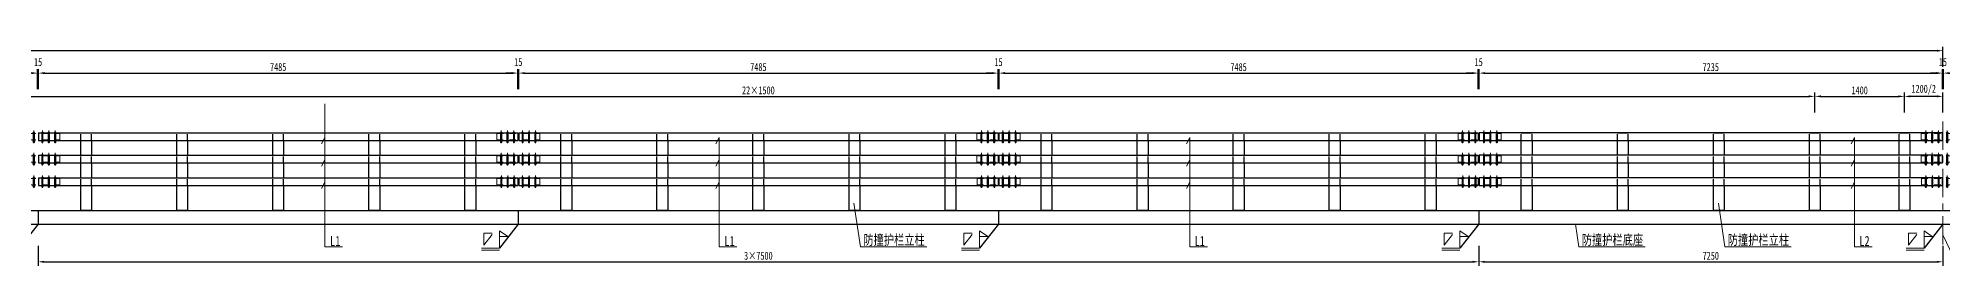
# Model space of a CAD drawing. Extents: x -904 to 1573, y -1003 to 20.
# Drawn here: x -756.99 to -727.24, y -802.41 to -798.86 of the extents above; entities that cross this region are included whole.
import ezdxf

# ---------------------------------------------------------------- set-up
doc = ezdxf.new("R2010")
doc.units = 0
doc.header["$LTSCALE"] = 5
for name, pattern in [('CENTER', [2, 1.25, -0.25, 0.25, -0.25]), ('CENTERX2', [4, 2.5, -0.5, 0.5, -0.5]), ('DASHED', [0.75, 0.5, -0.25]), ('DASHED2', [0.375, 0.25, -0.125])]:
    doc.linetypes.add(name, pattern=pattern)
doc.layers.get('0').update_dxf_attribs({"linetype": 'CONTINUOUS', "lineweight": 15})
doc.layers.get('DEFPOINTS').update_dxf_attribs({"color": 8, "linetype": 'CONTINUOUS'})
for name, color, linetype, lineweight in [('dashed', 4, 'DASHED2', 5), ('中心线', 2, 'CENTERX2', 13), ('尺寸及阴影线', 4, 'CONTINUOUS', 15), ('构造轮廓线', 3, 'CONTINUOUS', 25), ('标注', 4, 'CONTINUOUS', 15), ('点划线', 4, 'CENTER', 15), ('细实线', 7, 'CONTINUOUS', 15)]:
    doc.layers.add(name, color=color, linetype=linetype, lineweight=lineweight)
doc.styles.get("Standard").update_dxf_attribs({"font": '仿宋_GB2312.ttf', "width": 0.75})
doc.dimstyles.new('MSteel_1.0_1.0', dxfattribs={"dimtxt": 3, "dimasz": 1.2, "dimexe": 1, "dimexo": 1, "dimgap": 1, "dimtad": 3, "dimtoh": 1, "dimdec": 0, "dimzin": 0, "dimdsep": 46, "dimtxsty": 'Standard', "dimblk": 'ARCHTICK', "dimcen": 0.09, "dimclrd": 3, "dimclre": 3, "dimadec": 4, "dimazin": 0, "dimtfac": 1, "dimtdec": 0, "dimtofl": 0, "dimtmove": 0, "dimatfit": 3, "dimfxl": 1, "dimtolj": 1, "dimtzin": 0, "dimarcsym": 0})
doc.dimstyles.get("Standard").update_dxf_attribs({"dimscale": 0, "dimtxt": 2, "dimasz": 1.5, "dimexe": 1, "dimexo": 1, "dimgap": 0.5, "dimtad": 1, "dimdec": 1, "dimlfac": 100, "dimdsep": 46, "dimtxsty": 'Standard', "dimcen": 0, "dimclrd": 256, "dimclre": 256, "dimclrt": 256, "dimadec": 3, "dimazin": 2, "dimtfac": 1, "dimtdec": 1, "dimtmove": 2, "dimatfit": 3, "dimfxl": 3, "dimfxlon": 1, "dimtolj": 1, "dimtzin": 0, "dimarcsym": 0})

# ---------------------------------------------------------------- blocks, each defined once
blk = doc.blocks.new('横梁连接')
at = {"layer": 'dashed', "ltscale": 0.04}
for p, q in [((-900.238, -658.086), (-899.563, -658.086)), ((-900.238, -658.086), (-900.238, -658.186)), ((-900.238, -658.186), (-899.563, -658.186)), ((-899.563, -658.086), (-899.563, -658.186)), ((-900.238, -658.436), (-899.563, -658.436)), ((-900.238, -658.436), (-900.238, -658.536)), ((-900.238, -658.536), (-899.563, -658.536)), ((-899.563, -658.436), (-899.563, -658.536)), ((-900.235, -658.786), (-899.563, -658.786)), ((-900.235, -658.786), (-900.235, -658.886)), ((-900.235, -658.886), (-899.563, -658.886)), ((-899.563, -658.786), (-899.563, -658.886))]:
    blk.add_line(p, q, dxfattribs=at)
at = {"layer": 'dashed'}
for p, q in [((-900.153, -658.076), (-900.183, -658.076)), ((-900.153, -658.196), (-900.183, -658.196)), ((-900.183, -658.196), (-900.183, -658.208)), ((-900.183, -658.208), (-900.153, -658.208)), ((-900.177, -658.076), (-900.177, -658.225)), ((-900.177, -658.196), (-900.177, -658.208)), ((-900.177, -658.208), (-900.177, -658.225)), ((-900.159, -658.225), (-900.177, -658.225)), ((-900.159, -658.076), (-900.159, -658.225)), ((-900.159, -658.196), (-900.159, -658.208)), ((-900.159, -658.208), (-900.159, -658.225)), ((-900.153, -658.196), (-900.153, -658.208)), ((-900.053, -658.076), (-900.083, -658.076)), ((-900.053, -658.196), (-900.083, -658.196)), ((-900.083, -658.196), (-900.083, -658.208)), ((-900.083, -658.208), (-900.053, -658.208)), ((-900.077, -658.076), (-900.077, -658.225)), ((-900.077, -658.196), (-900.077, -658.208)), ((-900.077, -658.208), (-900.077, -658.225)), ((-900.059, -658.225), (-900.077, -658.225)), ((-900.059, -658.076), (-900.059, -658.225)), ((-900.059, -658.196), (-900.059, -658.208)), ((-900.059, -658.208), (-900.059, -658.225)), ((-900.053, -658.196), (-900.053, -658.208)), ((-899.953, -658.076), (-899.983, -658.076)), ((-899.953, -658.196), (-899.983, -658.196)), ((-899.983, -658.196), (-899.983, -658.208)), ((-899.983, -658.208), (-899.953, -658.208)), ((-899.977, -658.076), (-899.977, -658.225)), ((-899.977, -658.196), (-899.977, -658.208)), ((-899.977, -658.208), (-899.977, -658.225)), ((-899.959, -658.225), (-899.977, -658.225)), ((-899.959, -658.076), (-899.959, -658.225)), ((-899.959, -658.196), (-899.959, -658.208)), ((-899.959, -658.208), (-899.959, -658.225)), ((-899.953, -658.196), (-899.953, -658.208)), ((-899.848, -658.076), (-899.818, -658.076)), ((-899.848, -658.196), (-899.818, -658.196)), ((-899.848, -658.196), (-899.848, -658.208)), ((-899.818, -658.208), (-899.848, -658.208)), ((-899.842, -658.076), (-899.842, -658.225)), ((-899.842, -658.196), (-899.842, -658.208)), ((-899.842, -658.208), (-899.842, -658.225)), ((-899.842, -658.225), (-899.824, -658.225)), ((-899.824, -658.076), (-899.824, -658.225)), ((-899.824, -658.196), (-899.824, -658.208)), ((-899.824, -658.208), (-899.824, -658.225)), ((-899.818, -658.196), (-899.818, -658.208)), ((-899.748, -658.076), (-899.718, -658.076)), ((-899.748, -658.196), (-899.718, -658.196)), ((-899.748, -658.196), (-899.748, -658.208)), ((-899.718, -658.208), (-899.748, -658.208)), ((-899.742, -658.076), (-899.742, -658.225)), ((-899.742, -658.196), (-899.742, -658.208)), ((-899.742, -658.208), (-899.742, -658.225)), ((-899.742, -658.225), (-899.724, -658.225)), ((-899.724, -658.076), (-899.724, -658.225)), ((-899.724, -658.196), (-899.724, -658.208)), ((-899.724, -658.208), (-899.724, -658.225)), ((-899.718, -658.196), (-899.718, -658.208)), ((-899.648, -658.076), (-899.618, -658.076)), ((-899.648, -658.196), (-899.618, -658.196)), ((-899.648, -658.196), (-899.648, -658.208)), ((-899.618, -658.208), (-899.648, -658.208)), ((-899.642, -658.076), (-899.642, -658.225)), ((-899.642, -658.196), (-899.642, -658.208)), ((-899.642, -658.208), (-899.642, -658.225)), ((-899.642, -658.225), (-899.624, -658.225)), ((-899.624, -658.076), (-899.624, -658.225)), ((-899.624, -658.196), (-899.624, -658.208)), ((-899.624, -658.208), (-899.624, -658.225)), ((-899.618, -658.196), (-899.618, -658.208)), ((-900.153, -658.426), (-900.183, -658.426)), ((-900.153, -658.546), (-900.183, -658.546)), ((-900.183, -658.546), (-900.183, -658.558)), ((-900.183, -658.558), (-900.153, -658.558)), ((-900.177, -658.426), (-900.177, -658.575)), ((-900.177, -658.546), (-900.177, -658.558)), ((-900.177, -658.558), (-900.177, -658.575)), ((-900.159, -658.575), (-900.177, -658.575)), ((-900.159, -658.426), (-900.159, -658.575)), ((-900.159, -658.546), (-900.159, -658.558)), ((-900.159, -658.558), (-900.159, -658.575)), ((-900.153, -658.546), (-900.153, -658.558)), ((-900.053, -658.426), (-900.083, -658.426)), ((-900.053, -658.546), (-900.083, -658.546)), ((-900.083, -658.546), (-900.083, -658.558)), ((-900.083, -658.558), (-900.053, -658.558)), ((-900.077, -658.426), (-900.077, -658.575)), ((-900.077, -658.546), (-900.077, -658.558)), ((-900.077, -658.558), (-900.077, -658.575)), ((-900.059, -658.575), (-900.077, -658.575)), ((-900.059, -658.426), (-900.059, -658.575)), ((-900.059, -658.546), (-900.059, -658.558)), ((-900.059, -658.558), (-900.059, -658.575)), ((-900.053, -658.546), (-900.053, -658.558)), ((-899.953, -658.426), (-899.983, -658.426)), ((-899.953, -658.546), (-899.983, -658.546)), ((-899.983, -658.546), (-899.983, -658.558)), ((-899.983, -658.558), (-899.953, -658.558)), ((-899.977, -658.426), (-899.977, -658.575)), ((-899.977, -658.546), (-899.977, -658.558)), ((-899.977, -658.558), (-899.977, -658.575)), ((-899.959, -658.575), (-899.977, -658.575)), ((-899.959, -658.426), (-899.959, -658.575)), ((-899.959, -658.546), (-899.959, -658.558)), ((-899.959, -658.558), (-899.959, -658.575)), ((-899.953, -658.546), (-899.953, -658.558)), ((-899.848, -658.426), (-899.818, -658.426)), ((-899.848, -658.546), (-899.818, -658.546)), ((-899.848, -658.546), (-899.848, -658.558)), ((-899.818, -658.558), (-899.848, -658.558)), ((-899.842, -658.426), (-899.842, -658.575)), ((-899.842, -658.546), (-899.842, -658.558)), ((-899.842, -658.558), (-899.842, -658.575)), ((-899.842, -658.575), (-899.824, -658.575)), ((-899.824, -658.426), (-899.824, -658.575)), ((-899.824, -658.546), (-899.824, -658.558)), ((-899.824, -658.558), (-899.824, -658.575)), ((-899.818, -658.546), (-899.818, -658.558)), ((-899.748, -658.426), (-899.718, -658.426)), ((-899.748, -658.546), (-899.718, -658.546)), ((-899.748, -658.546), (-899.748, -658.558)), ((-899.718, -658.558), (-899.748, -658.558)), ((-899.742, -658.426), (-899.742, -658.575)), ((-899.742, -658.546), (-899.742, -658.558)), ((-899.742, -658.558), (-899.742, -658.575)), ((-899.742, -658.575), (-899.724, -658.575)), ((-899.724, -658.426), (-899.724, -658.575)), ((-899.724, -658.546), (-899.724, -658.558)), ((-899.724, -658.558), (-899.724, -658.575)), ((-899.718, -658.546), (-899.718, -658.558)), ((-899.648, -658.426), (-899.618, -658.426)), ((-899.648, -658.546), (-899.618, -658.546)), ((-899.648, -658.546), (-899.648, -658.558)), ((-899.618, -658.558), (-899.648, -658.558)), ((-899.642, -658.426), (-899.642, -658.575)), ((-899.642, -658.546), (-899.642, -658.558)), ((-899.642, -658.558), (-899.642, -658.575)), ((-899.642, -658.575), (-899.624, -658.575)), ((-899.624, -658.426), (-899.624, -658.575)), ((-899.624, -658.546), (-899.624, -658.558)), ((-899.624, -658.558), (-899.624, -658.575)), ((-899.618, -658.546), (-899.618, -658.558)), ((-900.15, -658.776), (-900.18, -658.776)), ((-900.15, -658.896), (-900.18, -658.896)), ((-900.18, -658.896), (-900.18, -658.908)), ((-900.18, -658.908), (-900.15, -658.908)), ((-900.175, -658.776), (-900.175, -658.925)), ((-900.175, -658.896), (-900.175, -658.908)), ((-900.175, -658.908), (-900.175, -658.925)), ((-900.157, -658.925), (-900.175, -658.925)), ((-900.157, -658.776), (-900.157, -658.925)), ((-900.157, -658.896), (-900.157, -658.908)), ((-900.157, -658.908), (-900.157, -658.925)), ((-900.15, -658.896), (-900.15, -658.908)), ((-900.05, -658.776), (-900.08, -658.776)), ((-900.05, -658.896), (-900.08, -658.896)), ((-900.08, -658.896), (-900.08, -658.908)), ((-900.08, -658.908), (-900.05, -658.908)), ((-900.075, -658.776), (-900.075, -658.925)), ((-900.075, -658.896), (-900.075, -658.908)), ((-900.075, -658.908), (-900.075, -658.925)), ((-900.057, -658.925), (-900.075, -658.925)), ((-900.057, -658.776), (-900.057, -658.925)), ((-900.057, -658.896), (-900.057, -658.908)), ((-900.057, -658.908), (-900.057, -658.925)), ((-900.05, -658.896), (-900.05, -658.908)), ((-899.95, -658.776), (-899.98, -658.776)), ((-899.95, -658.896), (-899.98, -658.896)), ((-899.98, -658.896), (-899.98, -658.908)), ((-899.98, -658.908), (-899.95, -658.908)), ((-899.975, -658.776), (-899.975, -658.925)), ((-899.975, -658.896), (-899.975, -658.908)), ((-899.975, -658.908), (-899.975, -658.925)), ((-899.957, -658.925), (-899.975, -658.925)), ((-899.957, -658.776), (-899.957, -658.925)), ((-899.957, -658.896), (-899.957, -658.908)), ((-899.957, -658.908), (-899.957, -658.925)), ((-899.95, -658.896), (-899.95, -658.908)), ((-899.848, -658.776), (-899.818, -658.776)), ((-899.848, -658.896), (-899.818, -658.896)), ((-899.848, -658.896), (-899.848, -658.908)), ((-899.818, -658.908), (-899.848, -658.908)), ((-899.842, -658.776), (-899.842, -658.925)), ((-899.842, -658.896), (-899.842, -658.908)), ((-899.842, -658.908), (-899.842, -658.925)), ((-899.842, -658.925), (-899.824, -658.925)), ((-899.824, -658.776), (-899.824, -658.925)), ((-899.824, -658.896), (-899.824, -658.908)), ((-899.824, -658.908), (-899.824, -658.925)), ((-899.818, -658.896), (-899.818, -658.908)), ((-899.748, -658.776), (-899.718, -658.776)), ((-899.748, -658.896), (-899.718, -658.896)), ((-899.748, -658.896), (-899.748, -658.908)), ((-899.718, -658.908), (-899.748, -658.908)), ((-899.742, -658.776), (-899.742, -658.925)), ((-899.742, -658.896), (-899.742, -658.908)), ((-899.742, -658.908), (-899.742, -658.925)), ((-899.742, -658.925), (-899.724, -658.925)), ((-899.724, -658.776), (-899.724, -658.925)), ((-899.724, -658.896), (-899.724, -658.908)), ((-899.724, -658.908), (-899.724, -658.925)), ((-899.718, -658.896), (-899.718, -658.908)), ((-899.648, -658.776), (-899.618, -658.776)), ((-899.648, -658.896), (-899.618, -658.896)), ((-899.648, -658.896), (-899.648, -658.908)), ((-899.618, -658.908), (-899.648, -658.908)), ((-899.642, -658.776), (-899.642, -658.925)), ((-899.642, -658.896), (-899.642, -658.908)), ((-899.642, -658.908), (-899.642, -658.925)), ((-899.642, -658.925), (-899.624, -658.925)), ((-899.624, -658.776), (-899.624, -658.925)), ((-899.624, -658.896), (-899.624, -658.908)), ((-899.624, -658.908), (-899.624, -658.925)), ((-899.618, -658.896), (-899.618, -658.908))]:
    blk.add_line(p, q, dxfattribs=at)
for centre in [(-900.168, -658.081), (-900.068, -658.081), (-899.968, -658.081), (-899.833, -658.081), (-899.733, -658.081), (-899.633, -658.081), (-900.168, -658.431), (-900.068, -658.431), (-899.968, -658.431), (-899.833, -658.431), (-899.733, -658.431), (-899.633, -658.431), (-900.165, -658.781), (-900.065, -658.781), (-899.965, -658.781), (-899.833, -658.781), (-899.733, -658.781), (-899.633, -658.781)]:
    blk.add_arc(centre, 0.0156, 16.8591, 163.1409, dxfattribs=at)
at = {"layer": '中心线', "ltscale": 40}
for p, q in [((-900.168, -658.04), (-900.168, -658.236)), ((-900.068, -658.04), (-900.068, -658.236)), ((-899.968, -658.04), (-899.968, -658.236)), ((-899.833, -658.04), (-899.833, -658.236)), ((-899.733, -658.04), (-899.733, -658.236)), ((-899.633, -658.04), (-899.633, -658.236)), ((-900.168, -658.39), (-900.168, -658.586)), ((-900.068, -658.39), (-900.068, -658.586)), ((-899.968, -658.39), (-899.968, -658.586)), ((-899.833, -658.39), (-899.833, -658.586)), ((-899.733, -658.39), (-899.733, -658.586)), ((-899.633, -658.39), (-899.633, -658.586)), ((-900.165, -658.74), (-900.165, -658.936)), ((-900.065, -658.74), (-900.065, -658.936)), ((-899.965, -658.74), (-899.965, -658.936)), ((-899.833, -658.74), (-899.833, -658.936)), ((-899.733, -658.74), (-899.733, -658.936)), ((-899.633, -658.74), (-899.633, -658.936))]:
    blk.add_line(p, q, dxfattribs=at)
blk = doc.blocks.new('HL7')
at = {"layer": '构造轮廓线'}
for p, q in [((-899.9, -658.776), (-892.415, -658.776)), ((-899.9, -658.776), (-899.9, -658.896)), ((-899.9, -658.896), (-892.415, -658.896)), ((-892.415, -658.776), (-892.415, -658.896))]:
    blk.add_line(p, q, dxfattribs=at)
blk = doc.blocks.new('L1 7.485')
at = {"layer": '标注', "color": 0}
blk.add_blockref('HL7', (899.9, 658.836), dxfattribs=at)
blk = doc.blocks.new('*D83')
at = {"layer": 'DEFPOINTS', "color": 0, "transparency": 16777216}
for p in [(-756.98, -799.407), (-756.995, -800.338), (-756.98, -800.338)]:
    blk.add_point(p, dxfattribs=at)
at = {"layer": '尺寸及阴影线', "lineweight": -2, "transparency": 16777216}
for p, q in [((-756.995, -799.657), (-756.995, -799.344)), ((-756.98, -799.657), (-756.98, -799.344)), ((-757.089, -799.407), (-757.183, -799.407)), ((-756.995, -799.407), (-756.98, -799.407)), ((-756.887, -799.407), (-756.793, -799.407))]:
    blk.add_line(p, q, dxfattribs=at)
at = {"layer": '尺寸及阴影线', "transparency": 16777216}
for points in [[(-757.089, -799.391), (-757.089, -799.422), (-756.995, -799.407)], [(-756.887, -799.391), (-756.887, -799.422), (-756.98, -799.407)]]:
    blk.add_solid(points, dxfattribs=at)
at = {"layer": '尺寸及阴影线', "transparency": 16777216, "insert": (-756.988, -799.235), "char_height": 0.125, "attachment_point": 5}
blk.add_mtext('\\A1;15', dxfattribs=at)
blk = doc.blocks.new('*D84')
at = {"layer": 'DEFPOINTS', "color": 0, "transparency": 16777216}
for p in [(-749.495, -799.407), (-756.98, -800.338), (-749.495, -800.338)]:
    blk.add_point(p, dxfattribs=at)
at = {"layer": '尺寸及阴影线', "lineweight": -2, "transparency": 16777216}
for p, q in [((-756.98, -799.657), (-756.98, -799.344)), ((-749.495, -799.657), (-749.495, -799.344)), ((-756.887, -799.407), (-749.589, -799.407))]:
    blk.add_line(p, q, dxfattribs=at)
at = {"layer": '尺寸及阴影线', "transparency": 16777216}
for points in [[(-756.887, -799.391), (-756.887, -799.422), (-756.98, -799.407)], [(-749.589, -799.391), (-749.589, -799.422), (-749.495, -799.407)]]:
    blk.add_solid(points, dxfattribs=at)
at = {"layer": '尺寸及阴影线', "transparency": 16777216, "insert": (-753.238, -799.313), "char_height": 0.125, "attachment_point": 5}
blk.add_mtext('\\A1;7485', dxfattribs=at)
blk = doc.blocks.new('*D85')
at = {"layer": 'DEFPOINTS', "color": 0, "transparency": 16777216}
for p in [(-741.995, -799.407), (-749.48, -800.338), (-741.995, -800.338)]:
    blk.add_point(p, dxfattribs=at)
at = {"layer": '尺寸及阴影线', "lineweight": -2, "transparency": 16777216}
for p, q in [((-749.48, -799.657), (-749.48, -799.344)), ((-741.995, -799.657), (-741.995, -799.344)), ((-749.387, -799.407), (-742.089, -799.407))]:
    blk.add_line(p, q, dxfattribs=at)
at = {"layer": '尺寸及阴影线', "transparency": 16777216}
for points in [[(-749.387, -799.391), (-749.387, -799.422), (-749.48, -799.407)], [(-742.089, -799.391), (-742.089, -799.422), (-741.995, -799.407)]]:
    blk.add_solid(points, dxfattribs=at)
at = {"layer": '尺寸及阴影线', "transparency": 16777216, "insert": (-745.738, -799.313), "char_height": 0.125, "attachment_point": 5}
blk.add_mtext('\\A1;7485', dxfattribs=at)
blk = doc.blocks.new('*D86')
at = {"layer": 'DEFPOINTS', "color": 0, "transparency": 16777216}
for p in [(-734.495, -799.407), (-741.98, -800.338), (-734.495, -800.338)]:
    blk.add_point(p, dxfattribs=at)
at = {"layer": '尺寸及阴影线', "lineweight": -2, "transparency": 16777216}
for p, q in [((-741.98, -799.657), (-741.98, -799.344)), ((-734.495, -799.657), (-734.495, -799.344)), ((-741.887, -799.407), (-734.589, -799.407))]:
    blk.add_line(p, q, dxfattribs=at)
at = {"layer": '尺寸及阴影线', "transparency": 16777216}
for points in [[(-741.887, -799.391), (-741.887, -799.422), (-741.98, -799.407)], [(-734.589, -799.391), (-734.589, -799.422), (-734.495, -799.407)]]:
    blk.add_solid(points, dxfattribs=at)
at = {"layer": '尺寸及阴影线', "transparency": 16777216, "insert": (-738.238, -799.313), "char_height": 0.125, "attachment_point": 5}
blk.add_mtext('\\A1;7485', dxfattribs=at)
blk = doc.blocks.new('*D79')
at = {"layer": 'DEFPOINTS', "color": 0, "transparency": 16777216}
for p in [(-749.48, -799.407), (-749.495, -800.338), (-749.48, -800.338)]:
    blk.add_point(p, dxfattribs=at)
at = {"layer": '尺寸及阴影线', "lineweight": -2, "transparency": 16777216}
for p, q in [((-749.495, -799.657), (-749.495, -799.344)), ((-749.48, -799.657), (-749.48, -799.344)), ((-749.589, -799.407), (-749.683, -799.407)), ((-749.495, -799.407), (-749.48, -799.407)), ((-749.387, -799.407), (-749.293, -799.407))]:
    blk.add_line(p, q, dxfattribs=at)
at = {"layer": '尺寸及阴影线', "transparency": 16777216}
for points in [[(-749.589, -799.391), (-749.589, -799.422), (-749.495, -799.407)], [(-749.387, -799.391), (-749.387, -799.422), (-749.48, -799.407)]]:
    blk.add_solid(points, dxfattribs=at)
at = {"layer": '尺寸及阴影线', "transparency": 16777216, "insert": (-749.488, -799.235), "char_height": 0.125, "attachment_point": 5}
blk.add_mtext('\\A1;15', dxfattribs=at)
blk = doc.blocks.new('*D80')
at = {"layer": 'DEFPOINTS', "color": 0, "transparency": 16777216}
for p in [(-741.98, -799.407), (-741.995, -800.338), (-741.98, -800.338)]:
    blk.add_point(p, dxfattribs=at)
at = {"layer": '尺寸及阴影线', "lineweight": -2, "transparency": 16777216}
for p, q in [((-741.995, -799.657), (-741.995, -799.344)), ((-741.98, -799.657), (-741.98, -799.344)), ((-742.089, -799.407), (-742.183, -799.407)), ((-741.995, -799.407), (-741.98, -799.407)), ((-741.887, -799.407), (-741.793, -799.407))]:
    blk.add_line(p, q, dxfattribs=at)
at = {"layer": '尺寸及阴影线', "transparency": 16777216}
for points in [[(-742.089, -799.391), (-742.089, -799.422), (-741.995, -799.407)], [(-741.887, -799.391), (-741.887, -799.422), (-741.98, -799.407)]]:
    blk.add_solid(points, dxfattribs=at)
at = {"layer": '尺寸及阴影线', "transparency": 16777216, "insert": (-741.988, -799.235), "char_height": 0.125, "attachment_point": 5}
blk.add_mtext('\\A1;15', dxfattribs=at)
blk = doc.blocks.new('L2 7.235')
at = {"layer": '构造轮廓线'}
for p, q in [((0, 0.06), (0, -0.06)), ((7.235, 0.06), (0, 0.06)), ((7.235, -0.06), (7.235, 0.06)), ((0, -0.06), (7.235, -0.06))]:
    blk.add_line(p, q, dxfattribs=at)
blk = doc.blocks.new('*D87')
at = {"layer": 'DEFPOINTS', "color": 0, "transparency": 16777216}
for p in [(-727.245, -799.407), (-734.48, -800.338), (-727.245, -800.338)]:
    blk.add_point(p, dxfattribs=at)
at = {"layer": '尺寸及阴影线', "lineweight": -2, "transparency": 16777216}
for p, q in [((-734.48, -799.657), (-734.48, -799.344)), ((-727.245, -799.657), (-727.245, -799.344)), ((-734.387, -799.407), (-727.339, -799.407))]:
    blk.add_line(p, q, dxfattribs=at)
at = {"layer": '尺寸及阴影线', "transparency": 16777216}
for points in [[(-734.387, -799.391), (-734.387, -799.422), (-734.48, -799.407)], [(-727.339, -799.391), (-727.339, -799.422), (-727.245, -799.407)]]:
    blk.add_solid(points, dxfattribs=at)
at = {"layer": '尺寸及阴影线', "transparency": 16777216, "insert": (-730.863, -799.313), "char_height": 0.125, "attachment_point": 5}
blk.add_mtext('\\A1;7235', dxfattribs=at)
blk = doc.blocks.new('*D81')
at = {"layer": 'DEFPOINTS', "color": 0, "transparency": 16777216}
for p in [(-727.23, -799.407), (-727.245, -800.338), (-727.23, -800.338)]:
    blk.add_point(p, dxfattribs=at)
at = {"layer": '尺寸及阴影线', "lineweight": -2, "transparency": 16777216}
for p, q in [((-727.245, -799.657), (-727.245, -799.344)), ((-727.23, -799.657), (-727.23, -799.344)), ((-727.339, -799.407), (-727.433, -799.407)), ((-727.245, -799.407), (-727.23, -799.407)), ((-727.136, -799.407), (-727.043, -799.407))]:
    blk.add_line(p, q, dxfattribs=at)
at = {"layer": '尺寸及阴影线', "transparency": 16777216}
for points in [[(-727.339, -799.391), (-727.339, -799.422), (-727.245, -799.407)], [(-727.136, -799.391), (-727.136, -799.422), (-727.23, -799.407)]]:
    blk.add_solid(points, dxfattribs=at)
at = {"layer": '尺寸及阴影线', "transparency": 16777216, "insert": (-727.238, -799.235), "char_height": 0.125, "attachment_point": 5}
blk.add_mtext('\\A1;15', dxfattribs=at)
blk = doc.blocks.new('jujhtkuki')
at = {"layer": '构造轮廓线', "linetype": 'DASHED', "ltscale": 0.01}
for p, q in [((-909.516, -658.064), (-909.516, -657.944)), ((-909.346, -658.064), (-909.346, -657.944)), ((-909.516, -658.414), (-909.516, -658.294)), ((-909.346, -658.414), (-909.346, -658.294)), ((-909.516, -658.764), (-909.516, -658.644)), ((-909.346, -658.764), (-909.346, -658.644))]:
    blk.add_line(p, q, dxfattribs=at)
at = {"layer": '构造轮廓线'}
for points in [[(-909.516, -657.944), (-909.346, -657.944)], [(-909.516, -658.294), (-909.516, -658.064)], [(-909.346, -658.064), (-909.346, -658.294)], [(-909.516, -658.644), (-909.516, -658.414)], [(-909.346, -658.414), (-909.346, -658.644)], [(-909.346, -658.764), (-909.346, -659.157), (-909.516, -659.157), (-909.516, -658.764)]]:
    blk.add_lwpolyline(points, dxfattribs=at)
blk = doc.blocks.new('*D109')
at = {"layer": 'DEFPOINTS', "color": 0, "transparency": 16777216}
for p in [(-729.238, -799.77), (-762.238, -801.551), (-729.238, -801.551)]:
    blk.add_point(p, dxfattribs=at)
at = {"layer": '尺寸及阴影线', "lineweight": -2, "transparency": 16777216}
for p, q in [((-762.238, -800.02), (-762.238, -799.707)), ((-762.144, -799.77), (-729.332, -799.77)), ((-729.238, -800.02), (-729.238, -799.707))]:
    blk.add_line(p, q, dxfattribs=at)
at = {"layer": '尺寸及阴影线', "transparency": 16777216}
for points in [[(-762.144, -799.754), (-762.144, -799.785), (-762.238, -799.77)], [(-729.332, -799.754), (-729.332, -799.785), (-729.238, -799.77)]]:
    blk.add_solid(points, dxfattribs=at)
at = {"layer": '尺寸及阴影线', "transparency": 16777216, "insert": (-745.738, -799.676), "char_height": 0.125, "attachment_point": 5}
blk.add_mtext('\\A1;22×1500', dxfattribs=at)
blk = doc.blocks.new('*D110')
at = {"layer": 'DEFPOINTS', "color": 0, "transparency": 16777216}
for p in [(-727.838, -799.77), (-729.238, -801.551), (-727.838, -801.551)]:
    blk.add_point(p, dxfattribs=at)
at = {"layer": '尺寸及阴影线', "lineweight": -2, "transparency": 16777216}
for p, q in [((-729.238, -800.02), (-729.238, -799.707)), ((-729.144, -799.77), (-727.932, -799.77)), ((-727.838, -800.02), (-727.838, -799.707))]:
    blk.add_line(p, q, dxfattribs=at)
at = {"layer": '尺寸及阴影线', "transparency": 16777216}
for points in [[(-729.144, -799.754), (-729.144, -799.785), (-729.238, -799.77)], [(-727.932, -799.754), (-727.932, -799.785), (-727.838, -799.77)]]:
    blk.add_solid(points, dxfattribs=at)
at = {"layer": '尺寸及阴影线', "transparency": 16777216, "insert": (-728.538, -799.676), "char_height": 0.125, "attachment_point": 5}
blk.add_mtext('\\A1;1400', dxfattribs=at)
blk = doc.blocks.new('*D111')
at = {"layer": 'DEFPOINTS', "color": 0, "transparency": 16777216}
for p in [(-727.838, -799.77), (-727.838, -800.338), (-727.238, -800.338)]:
    blk.add_point(p, dxfattribs=at)
at = {"layer": '尺寸及阴影线', "lineweight": -2, "transparency": 16777216}
for p, q in [((-727.838, -800.02), (-727.838, -799.707)), ((-727.332, -799.77), (-727.744, -799.77)), ((-727.238, -800.02), (-727.238, -799.707))]:
    blk.add_line(p, q, dxfattribs=at)
at = {"layer": '尺寸及阴影线', "transparency": 16777216}
for points in [[(-727.744, -799.754), (-727.744, -799.785), (-727.838, -799.77)], [(-727.332, -799.754), (-727.332, -799.785), (-727.238, -799.77)]]:
    blk.add_solid(points, dxfattribs=at)
at = {"layer": '尺寸及阴影线', "transparency": 16777216, "insert": (-727.538, -799.667), "char_height": 0.125, "attachment_point": 5}
blk.add_mtext('\\A1;1200/2', dxfattribs=at)
blk = doc.blocks.new('*D118')
at = {"layer": 'DEFPOINTS', "color": 0, "transparency": 16777216}
for p in [(-734.48, -799.407), (-734.495, -800.338), (-734.48, -800.338)]:
    blk.add_point(p, dxfattribs=at)
at = {"layer": '尺寸及阴影线', "lineweight": -2, "transparency": 16777216}
for p, q in [((-734.495, -799.657), (-734.495, -799.344)), ((-734.48, -799.657), (-734.48, -799.344)), ((-734.589, -799.407), (-734.683, -799.407)), ((-734.495, -799.407), (-734.48, -799.407)), ((-734.387, -799.407), (-734.293, -799.407))]:
    blk.add_line(p, q, dxfattribs=at)
at = {"layer": '尺寸及阴影线', "transparency": 16777216}
for points in [[(-734.589, -799.391), (-734.589, -799.422), (-734.495, -799.407)], [(-734.387, -799.391), (-734.387, -799.422), (-734.48, -799.407)]]:
    blk.add_solid(points, dxfattribs=at)
at = {"layer": '尺寸及阴影线', "transparency": 16777216, "insert": (-734.488, -799.235), "char_height": 0.125, "attachment_point": 5}
blk.add_mtext('\\A1;15', dxfattribs=at)
blk = doc.blocks.new('*D121')
at = {"layer": 'DEFPOINTS', "color": 0, "transparency": 16777216}
for p in [(-727.238, -799.057), (-875.238, -800.222), (-727.238, -800.222)]:
    blk.add_point(p, dxfattribs=at)
at = {"layer": '尺寸及阴影线', "lineweight": -2, "transparency": 16777216}
for p, q in [((-875.238, -799.307), (-875.238, -798.995)), ((-875.144, -799.057), (-727.332, -799.057)), ((-727.238, -799.307), (-727.238, -798.995))]:
    blk.add_line(p, q, dxfattribs=at)
at = {"layer": '尺寸及阴影线', "transparency": 16777216}
for points in [[(-875.144, -799.042), (-875.144, -799.073), (-875.238, -799.057)], [(-727.332, -799.042), (-727.332, -799.073), (-727.238, -799.057)]]:
    blk.add_solid(points, dxfattribs=at)
at = {"layer": '尺寸及阴影线', "transparency": 16777216, "insert": (-801.238, -798.954), "char_height": 0.125, "attachment_point": 5}
blk.add_mtext('\\A1;4×（7250+3×7500+7250）', dxfattribs=at)
blk = doc.blocks.new('_ArchTick')
at = {"color": 0, "linetype": 'ByBlock', "const_width": 0.15}
blk.add_lwpolyline([(-0.5, -0.5), (0.5, 0.5)], dxfattribs=at)
blk = doc.blocks.new('yr5jhyuyk')
at = {"layer": '细实线'}
for p, q in [((-899.905, -658.15), (-899.955, -658.25)), ((-899.905, -658.499), (-899.955, -658.598)), ((-899.905, -658.844), (-899.955, -658.944))]:
    blk.add_line(p, q, dxfattribs=at)
blk = doc.blocks.new('*D140')
at = {"layer": 'DEFPOINTS', "color": 0, "transparency": 16777216}
for p in [(-756.988, -801.551), (-734.488, -801.656), (-734.488, -802.348)]:
    blk.add_point(p, dxfattribs=at)
at = {"layer": '尺寸及阴影线', "lineweight": -2, "transparency": 16777216}
for p, q in [((-756.988, -802.098), (-756.988, -802.41)), ((-756.894, -802.348), (-734.582, -802.348)), ((-734.488, -802.098), (-734.488, -802.41))]:
    blk.add_line(p, q, dxfattribs=at)
at = {"layer": '尺寸及阴影线', "transparency": 16777216}
for points in [[(-756.894, -802.332), (-756.894, -802.363), (-756.988, -802.348)], [(-734.582, -802.332), (-734.582, -802.363), (-734.488, -802.348)]]:
    blk.add_solid(points, dxfattribs=at)
at = {"layer": '尺寸及阴影线', "transparency": 16777216, "insert": (-745.738, -802.254), "char_height": 0.125, "attachment_point": 5}
blk.add_mtext('\\A1;3×7500', dxfattribs=at)
blk = doc.blocks.new('*D141')
at = {"layer": 'DEFPOINTS', "color": 0, "transparency": 16777216}
for p in [(-734.488, -801.656), (-727.238, -801.656), (-727.238, -802.348)]:
    blk.add_point(p, dxfattribs=at)
at = {"layer": '尺寸及阴影线', "lineweight": -2, "transparency": 16777216}
for p, q in [((-734.488, -802.098), (-734.488, -802.41)), ((-734.394, -802.348), (-727.332, -802.348)), ((-727.238, -802.098), (-727.238, -802.41))]:
    blk.add_line(p, q, dxfattribs=at)
at = {"layer": '尺寸及阴影线', "transparency": 16777216}
for points in [[(-734.394, -802.332), (-734.394, -802.363), (-734.488, -802.348)], [(-727.332, -802.332), (-727.332, -802.363), (-727.238, -802.348)]]:
    blk.add_solid(points, dxfattribs=at)
at = {"layer": '尺寸及阴影线', "transparency": 16777216, "insert": (-730.863, -802.254), "char_height": 0.125, "attachment_point": 5}
blk.add_mtext('\\A1;7250', dxfattribs=at)

msp = doc.modelspace()

# ---------------------------------------------------------------- linework, layer by layer
msp.add_line((-727.23779, -801.9276), (-727.0699, -802.27532))
at = {"layer": '尺寸及阴影线', "color": 0}
for p, q in [((-749.89675, -801.90101), (-750.02709, -801.90101)), ((-750.02709, -801.90101), (-750.02709, -802.09015)), ((-750.02709, -802.09015), (-749.89675, -801.9202)), ((-749.78237, -801.86351), (-749.78237, -801.95377)), ((-749.65359, -801.95377), (-749.78237, -801.86351)), ((-749.78237, -801.95377), (-749.65359, -801.95377)), ((-749.78237, -801.95377), (-749.78237, -802.13726)), ((-742.39675, -801.90102), (-742.52709, -801.90102)), ((-742.52709, -801.90102), (-742.52709, -802.09016)), ((-742.52709, -802.09016), (-742.39675, -801.92021)), ((-742.28237, -801.86352), (-742.28237, -801.95378)), ((-742.15359, -801.95378), (-742.28237, -801.86352)), ((-742.28237, -801.95378), (-742.15359, -801.95378)), ((-742.28237, -801.95378), (-742.28237, -802.13727)), ((-734.89675, -801.90102), (-735.02709, -801.90102)), ((-735.02709, -801.90102), (-735.02709, -802.09016)), ((-735.02709, -802.09016), (-734.89675, -801.92021)), ((-734.78237, -801.86352), (-734.78237, -801.95378)), ((-734.65359, -801.95378), (-734.78237, -801.86352)), ((-734.78237, -801.95378), (-734.65359, -801.95378)), ((-734.78237, -801.95378), (-734.78237, -802.13727)), ((-727.64672, -801.90102), (-727.77706, -801.90102)), ((-727.77706, -801.90102), (-727.77706, -802.09016)), ((-727.77706, -802.09016), (-727.64672, -801.92021)), ((-727.53234, -801.86352), (-727.53234, -801.95378)), ((-727.40357, -801.95378), (-727.53234, -801.86352)), ((-727.53234, -801.95378), (-727.40357, -801.95378)), ((-727.53234, -801.95378), (-727.53234, -802.13727)), ((-750.06413, -802.13726), (-749.78237, -802.13726)), ((-750.06413, -802.16756), (-749.78237, -802.16756)), ((-742.56413, -802.13727), (-742.28237, -802.13727)), ((-742.56413, -802.16757), (-742.28237, -802.16757)), ((-735.06413, -802.13727), (-734.78237, -802.13727)), ((-735.06413, -802.16757), (-734.78237, -802.16757)), ((-727.8141, -802.13727), (-727.53234, -802.13727)), ((-727.8141, -802.16757), (-727.53234, -802.16757))]:
    msp.add_line(p, q, dxfattribs=at)
at = {"layer": '构造轮廓线'}
for p, q in [((-903.11779, -801.55065), (-699.35779, -801.55065)), ((-903.11779, -801.76065), (-699.35779, -801.76065)), ((-756.98779, -801.55066), (-756.98779, -801.76066)), ((-749.48779, -801.55065), (-749.48779, -801.76065)), ((-741.98779, -801.55066), (-741.98779, -801.76066)), ((-734.48779, -801.55066), (-734.48779, -801.76066))]:
    msp.add_line(p, q, dxfattribs=at)
at = {"layer": '点划线', "ltscale": 0.07}
msp.add_line((-727.23779, -800.1636), (-727.23779, -802.11401), dxfattribs=at)
at = {"layer": '细实线'}
for p, q in [((-752.50965, -799.88649), (-752.50965, -802.11401)), ((-746.35139, -800.41138), (-746.35139, -802.11401)), ((-739.00029, -800.41138), (-739.00029, -802.11401)), ((-728.6186, -800.41138), (-728.6186, -802.11401)), ((-744.1452, -802.11401), (-744.24515, -801.43416)), ((-730.6452, -802.11401), (-730.74515, -801.43416)), ((-732.92459, -802.11401), (-732.97654, -801.76065)), ((-752.23264, -802.11401), (-752.50965, -802.11401)), ((-746.07438, -802.11401), (-746.35139, -802.11401)), ((-744.1452, -802.11401), (-743.10869, -802.11401)), ((-738.72328, -802.11401), (-739.00029, -802.11401)), ((-732.92459, -802.11401), (-731.88808, -802.11401)), ((-730.6452, -802.11401), (-729.60869, -802.11401)), ((-728.34158, -802.11401), (-728.6186, -802.11401))]:
    msp.add_line(p, q, dxfattribs=at)

# ---------------------------------------------------------------- block references
at = {"layer": '尺寸及阴影线', "color": 0}
for name, p in [('L1 7.485', (-756.98029, -800.39765)), ('L1 7.485', (-749.48029, -800.39765)), ('L1 7.485', (-741.98029, -800.39765)), ('L2 7.235', (-734.48029, -800.39765)), ('L1 7.485', (-756.98029, -800.74765)), ('L1 7.485', (-749.48029, -800.74765)), ('L1 7.485', (-741.98029, -800.74765)), ('L2 7.235', (-734.48029, -800.74765)), ('L1 7.485', (-756.98029, -801.09765)), ('L1 7.485', (-749.48029, -801.09765)), ('L1 7.485', (-741.98029, -801.09765)), ('L2 7.235', (-734.48029, -801.09765))]:
    msp.add_blockref(name, p, dxfattribs=at)
at = {"layer": '构造轮廓线'}
for name, p in [('jujhtkuki', (153.19334, -142.39328)), ('jujhtkuki', (154.69334, -142.39328)), ('jujhtkuki', (156.19334, -142.39328)), ('yr5jhyuyk', (147.39573, -142.2612)), ('jujhtkuki', (157.69334, -142.39328)), ('jujhtkuki', (159.19334, -142.39328)), ('jujhtkuki', (160.69334, -142.39328)), ('jujhtkuki', (162.19334, -142.39328)), ('yr5jhyuyk', (153.55399, -142.2612)), ('jujhtkuki', (163.69334, -142.39328)), ('jujhtkuki', (165.19334, -142.39328)), ('jujhtkuki', (166.69334, -142.39328)), ('jujhtkuki', (168.19334, -142.39328)), ('jujhtkuki', (169.69334, -142.39328)), ('yr5jhyuyk', (160.90509, -142.2612)), ('jujhtkuki', (171.19334, -142.39328)), ('jujhtkuki', (172.69334, -142.39328)), ('jujhtkuki', (174.19334, -142.39328)), ('jujhtkuki', (175.69334, -142.39328)), ('jujhtkuki', (177.19334, -142.39328)), ('jujhtkuki', (178.69334, -142.39328)), ('jujhtkuki', (180.19334, -142.39328)), ('yr5jhyuyk', (171.28678, -142.2612)), ('jujhtkuki', (181.59334, -142.39328))]:
    msp.add_blockref(name, p, dxfattribs=at)
at = {"layer": '标注', "color": 0}
for p in [(142.9125, -142.2612), (150.4125, -142.2612), (157.9125, -142.2612), (165.4275, -142.2612), (172.6625, -142.2612)]:
    msp.add_blockref('横梁连接', p, dxfattribs=at)

# ---------------------------------------------------------------- texts
at = {"layer": '构造轮廓线', "color": 0, "width": 0.75}
for s, p in [('L1', (-738.92329, -802.1012)), ('L2', (-728.5416, -802.1012))]:
    msp.add_text(s, height=0.15625, dxfattribs=at).set_placement(p)
at = {"layer": '构造轮廓线', "color": 0, "char_height": 0.15625, "attachment_point": 7}
for s, insert in [('L1', (-752.42632, -802.1012)), ('L1', (-746.26806, -802.1012)), ('防撞护栏立柱', (-744.09891, -802.1012)), ('防撞护栏底座', (-732.8783, -802.1012)), ('防撞护栏立柱', (-730.59891, -802.1012))]:
    msp.add_mtext(s, dxfattribs=dict(at, insert=insert))

# ---------------------------------------------------------------- dimensions: what is measured, and where the dimension line sits
at = {"layer": '尺寸及阴影线', "color": 0}
for base, p1, p2, text, picture, middle in [((-727.23779, -799.05736), (-875.23779, -800.2223), (-727.23779, -800.2223), '4×（7250+3×7500+7250）', '*D121', (-801.23779, -798.95415)), ((-729.23779, -799.76978), (-762.23779, -801.55065), (-729.23779, -801.55065), '22×1500', '*D109', (-745.73779, -799.67603)), ((-727.83779, -799.76978), (-727.23779, -800.33765), (-727.83779, -800.33765), '1200/2', '*D111', (-727.53779, -799.66657)), ((-734.48779, -802.34782), (-756.98779, -801.55066), (-734.48779, -801.65566), '3×7500', '*D140', (-745.73779, -802.25407))]:
    dim = msp.add_linear_dim(base=base, p1=p1, p2=p2, text=text, dimstyle='Standard', override={"dimscale": 0.0625, "dimlfac": 1000, "dimfxl": 4}, dxfattribs=at)
    dim.commit()
    dim.dimension.update_dxf_attribs({"geometry": picture, "text_midpoint": middle})
for base, p1, p2, picture, middle in [((-756.98029, -799.40668), (-756.99529, -800.33765), (-756.98029, -800.33765), '*D83', (-756.98779, -799.23481)), ((-749.49529, -799.40668), (-756.98029, -800.33765), (-749.49529, -800.33765), '*D84', (-753.23779, -799.31293)), ((-749.48029, -799.40668), (-749.49529, -800.33765), (-749.48029, -800.33765), '*D79', (-749.48779, -799.23481)), ((-741.99529, -799.40668), (-749.48029, -800.33765), (-741.99529, -800.33765), '*D85', (-745.73779, -799.31293)), ((-741.98029, -799.40668), (-741.99529, -800.33765), (-741.98029, -800.33765), '*D80', (-741.98779, -799.23481)), ((-734.49529, -799.40668), (-741.98029, -800.33765), (-734.49529, -800.33765), '*D86', (-738.23779, -799.31293)), ((-734.48029, -799.40668), (-734.49529, -800.33765), (-734.48029, -800.33765), '*D118', (-734.48779, -799.23481)), ((-727.24529, -799.40668), (-734.48029, -800.33765), (-727.24529, -800.33765), '*D87', (-730.86279, -799.31293)), ((-727.2302351347, -799.4066818047), (-727.2452851347, -800.3376457327), (-727.2302351347, -800.3376457329), '*D81', (-727.2377601347, -799.2348068047)), ((-727.83779, -799.76978), (-729.23779, -801.55065), (-727.83779, -801.55065), '*D110', (-728.53779, -799.67603)), ((-727.23779, -802.34782), (-734.48779, -801.65566), (-727.23779, -801.65566), '*D141', (-730.86279, -802.25407))]:
    dim = msp.add_linear_dim(base=base, p1=p1, p2=p2, dimstyle='Standard', override={"dimscale": 0.0625, "dimlfac": 1000, "dimfxl": 4}, dxfattribs=at)
    dim.commit()
    dim.dimension.update_dxf_attribs({"geometry": picture, "text_midpoint": middle})

# ---------------------------------------------------------------- leaders
at = {"layer": '细实线'}
for points in [[(-756.98779, -801.76066), (-757.28237, -802.13727)], [(-749.48779, -801.76065), (-749.78237, -802.13726)], [(-741.98779, -801.76066), (-742.28237, -802.13727)], [(-734.48779, -801.76066), (-734.78237, -802.13727)], [(-727.23776, -801.76066), (-727.53234, -802.13727)]]:
    msp.add_leader(points, dimstyle='MSteel_1.0_1.0', override={"dimscale": 33.333333, "dimasz": 0.002, "dimclrd": 256}, dxfattribs=at)

doc.saveas('drawing.dxf')
